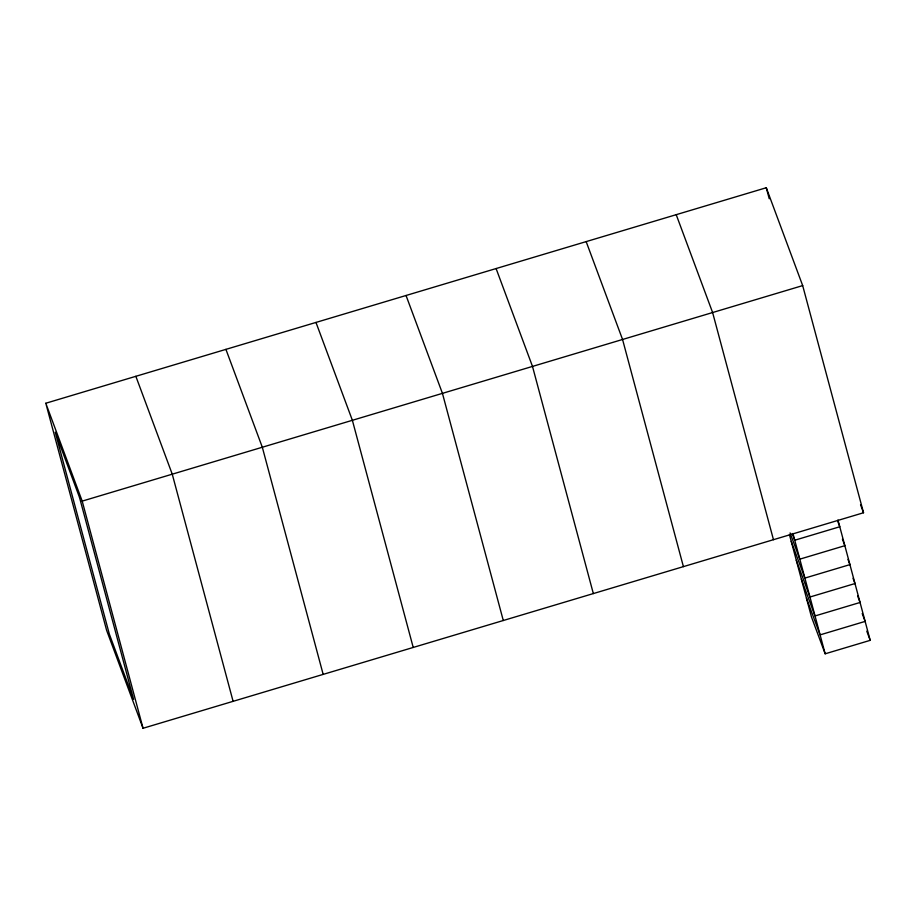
<?xml version="1.0" encoding="UTF-8"?>
<svg xmlns="http://www.w3.org/2000/svg" width="916" height="916" viewBox="0 0 916 916"><rect width="100%" height="100%" fill="white"/><g stroke="black" fill="none" stroke-linecap="round" stroke-linejoin="round"><path stroke-width="1.37" d="M45.8 403.246L766.28 187.734L802.679 285.597L863.525 512.754L143.045 728.266L106.645 630.403L45.8 403.246L82.2 501.121L143.045 728.266M82.2 501.121L802.679 285.597M789.432 534.623L811.519 617.109L825.167 653.806L870.2 640.341L837.968 520.002M860.536 504.705L863.525 512.754M837.831 521.513L839.777 526.757L794.745 540.234L792.306 533.673M842.411 539.135L844.85 545.684L799.817 559.161L790.073 532.94M847.964 559.378L849.922 564.622L804.889 578.088L791.241 541.39M853.036 578.305L854.983 583.549L809.962 597.014L796.313 560.317M857.616 595.927L860.055 602.476L815.034 615.953L801.385 579.244M862.208 613.548L865.128 621.403L820.095 634.88L806.446 598.182M866.788 631.158L870.2 640.341M676.214 214.676L712.614 312.539L773.459 539.684M586.16 241.606L622.559 339.47L683.405 566.626M496.094 268.548L532.494 366.411L593.339 593.568M406.04 295.49L442.439 393.353L503.285 620.51M315.974 322.432L352.374 420.295L413.219 647.452M225.92 349.374L262.32 447.237L323.165 674.394M135.854 376.316L172.254 474.179L233.099 701.324M766.28 187.734L769.234 198.749M792.935 533.467L825.167 653.806M79.509 497.422L55.246 432.18L109.336 634.101L133.599 699.343L79.509 497.422"/></g></svg>
